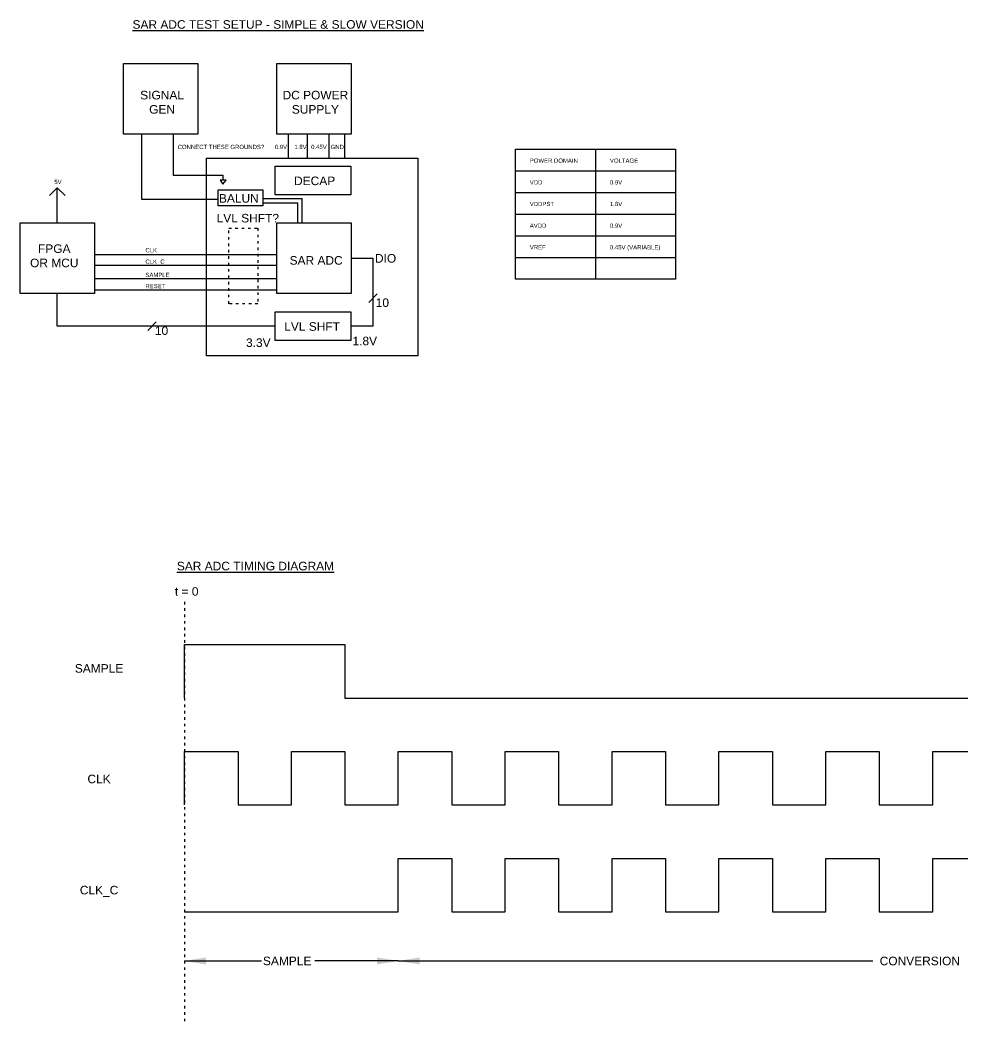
# Model space of a CAD drawing. Header units: inches. Extents: x 37 to 745, y -126 to 120.
# Drawn here: x 36.5 to 257.1, y -126 to 108.6 of the extents above; entities that cross this region are included whole.
import ezdxf

# ---------------------------------------------------------------- set-up
doc = ezdxf.new("R2010")
doc.units = ezdxf.units.IN
doc.header["$MEASUREMENT"] = 0
doc.linetypes.add('ACAD_ISO03W100', pattern=[30, 12, -18])
doc.styles.get("Standard").update_dxf_attribs({"font": 'arial.ttf'})
doc.dimstyles.get("Standard").update_dxf_attribs({"dimtxt": 0.18, "dimasz": 0.18, "dimexe": 0.18, "dimexo": 0.0625, "dimgap": 0.09, "dimtad": 0, "dimtih": 1, "dimtoh": 1, "dimdec": 4, "dimzin": 0, "dimdsep": 46, "dimtxsty": 'Standard', "dimcen": 0.09, "dimadec": 0, "dimazin": 0, "dimtfac": 1, "dimtdec": 4, "dimtofl": 0, "dimtmove": 0, "dimatfit": 3, "dimfxl": 1, "dimtolj": 1, "dimtzin": 0, "dimarcsym": 0})

msp = doc.modelspace()

# ---------------------------------------------------------------- linework, layer by layer
for p, q in [((64.92, 81.88), (64.92, 66.67)), ((72.36, 81.88), (72.36, 72.28)), ((99.25, 81.88), (99.25, 76.24)), ((103.65, 81.88), (103.65, 76.24)), ((108.73, 81.88), (108.73, 76.24)), ((112.43, 81.88), (112.43, 76.24)), ((171.13, 78.37), (171.13, 47.97)), ((152.39, 73.3), (189.88, 73.3)), ((72.36, 72.28), (80.12, 72.28)), ((80.12, 72.28), (83.98, 72.28)), ((84.7, 71.11), (83.33, 71.11)), ((83.33, 71.11), (83.98, 70.22)), ((83.98, 72.28), (83.98, 71.11)), ((83.98, 70.22), (84.7, 71.11)), ((45.23, 69.37), (43.43, 67.57)), ((45.23, 61.16), (45.23, 69.37)), ((45.23, 69.37), (47.03, 67.57)), ((152.39, 68.23), (189.88, 68.23)), ((64.92, 66.67), (82.85, 66.67)), ((93.27, 66.85), (102.49, 66.85)), ((93.27, 65.85), (101.49, 65.85)), ((101.49, 61.16), (101.49, 65.85)), ((102.49, 61.16), (102.49, 66.85)), ((152.39, 63.17), (189.88, 63.17)), ((152.39, 58.1), (189.88, 58.1)), ((53.94, 53.74), (96.57, 53.74)), ((113.99, 52.89), (119.06, 52.89)), ((119.06, 52.89), (119.06, 36.98)), ((152.39, 53.04), (189.88, 53.04)), ((53.94, 51.22), (96.57, 51.22)), ((53.94, 48.09), (96.57, 48.09)), ((45.23, 36.98), (45.23, 44.63)), ((53.94, 45.48), (96.57, 45.48)), ((120.05, 44.53), (118.08, 42.55)), ((68.38, 37.97), (66.41, 35.99)), ((96.23, 36.98), (45.23, 36.98)), ((119.06, 36.98), (113.88, 36.98)), ((75, -50), (75, -37.5)), ((75, -37.5), (112.5, -37.5)), ((112.5, -37.5), (112.5, -50)), ((112.5, -50), (375, -50)), ((75, -75), (75, -62.5)), ((75, -62.5), (87.5, -62.5)), ((87.5, -62.5), (87.5, -75)), ((100, -75), (100, -62.5)), ((100, -62.5), (112.5, -62.5)), ((112.5, -62.5), (112.5, -75)), ((125, -75), (125, -62.5)), ((125, -62.5), (137.5, -62.5)), ((137.5, -62.5), (137.5, -75)), ((150, -75), (150, -62.5)), ((150, -62.5), (162.5, -62.5)), ((162.5, -62.5), (162.5, -75)), ((175, -75), (175, -62.5)), ((175, -62.5), (187.5, -62.5)), ((187.5, -62.5), (187.5, -75)), ((200, -75), (200, -62.5)), ((200, -62.5), (212.5, -62.5)), ((212.5, -62.5), (212.5, -75)), ((225, -75), (225, -62.5)), ((225, -62.5), (237.5, -62.5)), ((237.5, -62.5), (237.5, -75)), ((250, -75), (250, -62.5)), ((250, -62.5), (262.5, -62.5)), ((87.5, -75), (100, -75)), ((112.5, -75), (125, -75)), ((137.5, -75), (150, -75)), ((162.5, -75), (175, -75)), ((187.5, -75), (200, -75)), ((212.5, -75), (225, -75)), ((237.5, -75), (250, -75)), ((125, -100), (125, -87.5)), ((125, -87.5), (137.5, -87.5)), ((137.5, -87.5), (137.5, -100)), ((150, -100), (150, -87.5)), ((150, -87.5), (162.5, -87.5)), ((162.5, -87.5), (162.5, -100)), ((175, -100), (175, -87.5)), ((175, -87.5), (187.5, -87.5)), ((187.5, -87.5), (187.5, -100)), ((200, -100), (200, -87.5)), ((200, -87.5), (212.5, -87.5)), ((212.5, -87.5), (212.5, -100)), ((225, -100), (225, -87.5)), ((225, -87.5), (237.5, -87.5)), ((237.5, -87.5), (237.5, -100)), ((250, -100), (250, -87.5)), ((250, -87.5), (262.5, -87.5)), ((75, -100), (125, -100)), ((137.5, -100), (150, -100)), ((162.5, -100), (175, -100)), ((187.5, -100), (200, -100)), ((212.5, -100), (225, -100)), ((237.5, -100), (250, -100))]:
    msp.add_line(p, q)
at = {"linetype": 'ACAD_ISO03W100', "ltscale": 0.05}
msp.add_line((75, -27.5), (75, -126), dxfattribs=at)
for points in [[(60.71, 98.41), (78.13, 98.41), (78.13, 81.88), (60.71, 81.88)], [(96.57, 98.41), (113.99, 98.41), (113.99, 81.88), (96.57, 81.88)], [(152.39, 78.37), (189.88, 78.37), (189.88, 47.97), (152.39, 47.97)], [(80.12, 76.24), (129.6, 76.24), (129.6, 30.02), (80.12, 30.02)], [(96.23, 74.43), (113.88, 74.43), (113.88, 67.67), (96.23, 67.67)], [(82.85, 68.84), (93.27, 68.84), (93.27, 65.12), (82.85, 65.12)], [(36.52, 61.16), (53.94, 61.16), (53.94, 44.63), (36.52, 44.63)], [(96.57, 61.16), (113.99, 61.16), (113.99, 44.63), (96.57, 44.63)], [(96.23, 40.36), (113.88, 40.36), (113.88, 33.6), (96.23, 33.6)]]:
    msp.add_lwpolyline(points, close=True)
msp.add_lwpolyline([(85.36, 42.23), (85.36, 59.88), (92.12, 59.88), (92.12, 42.23)], close=True, dxfattribs=at)

# ---------------------------------------------------------------- texts
for s, height, p in [('CONNECT THESE GROUNDS?', 1, (73.38, 78.4)), ('0.9V', 1, (96.1, 78.4)), ('1.8V', 1, (100.68, 78.4)), ('0.45V', 1, (104.61, 78.4)), ('GND', 1, (109.17, 78.4)), ('POWER DOMAIN', 1, (155.75, 75.19)), ('VOLTAGE', 1, (174.5, 75.19)), ('5V', 1, (44.53, 70.21)), ('DECAP', 2, (100.61, 69.97)), ('VDD', 1, (155.75, 70.12)), ('0.9V', 1, (174.5, 70.12)), ('BALUN', 2, (83.04, 65.87)), ('VDDPST', 1, (155.75, 65.06)), ('1.8V', 1, (174.5, 65.06)), ('LVL SHFT?', 2, (82.5, 61.24)), ('AVDD', 1, (155.75, 59.99)), ('0.9V', 1, (174.5, 59.99)), ('CLK', 1, (65.84, 54.23)), ('VREF', 1, (155.75, 54.93)), ('0.45V (VARIABLE)', 1, (174.5, 54.93)), ('CLK_C', 1, (65.84, 51.57)), ('SAR ADC', 2, (99.57, 51.36)), ('DIO', 2, (119.54, 51.84)), ('SAMPLE', 1, (65.84, 48.47)), ('RESET', 1, (65.84, 45.86)), ('10', 2, (119.72, 41.47)), ('LVL SHFT', 2, (98.31, 35.9)), ('10', 2, (68.05, 34.92)), ('3.3V', 2, (89.38, 32.12)), ('1.8V', 2, (114.28, 32.51))]:
    msp.add_text(s, height=height).set_placement(p)
at = {"char_height": 2, "attachment_point": 2}
for s, insert, width in [('{\\LSAR ADC TEST SETUP - SIMPLE & SLOW VERSION}', (96.9, 108.55), 103.6561), ('SIGNAL \\PGEN', (69.74, 92.02), 15.4438), ('DC POWER\\PSUPPLY', (105.6, 92.02), 15.4438), ('FPGA \\POR MCU', (44.52, 56.11), 19.8121), ('{\\LSAR ADC TIMING DIAGRAM}', (91.59, -18.13), 103.6561), ('t = 0', (75.5, -24.07), 14), ('SAMPLE', (55, -42.07), 14), ('CLK', (55, -67.93), 14), ('CLK_C', (55, -93.93), 14), ('SAMPLE', (99, -110.5), 14), ('CONVERSION', (247, -110.5), 14)]:
    msp.add_mtext(s, dxfattribs=dict(at, insert=insert, width=width))

# ---------------------------------------------------------------- leaders
for points in [[(75, -111.5), (93, -111.5)], [(125, -111.5), (105.5, -111.5)], [(125, -111.5), (236, -111.5)]]:
    msp.add_leader(points, dimstyle='Standard', override={"dimasz": 5, "dimgap": 0.09, "dimtad": 0})

doc.saveas('drawing.dxf')
